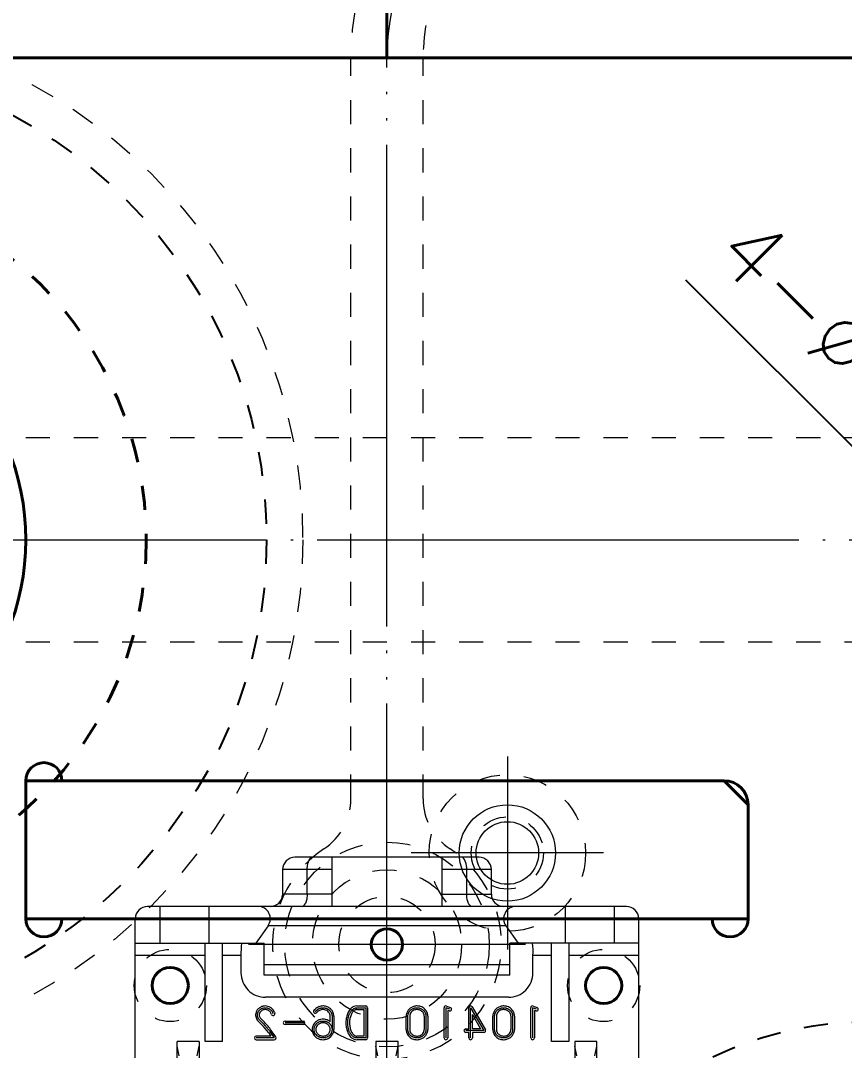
# Model space of a CAD drawing. Extents: x -178 to 604, y -587 to 345.
# Drawn here: x 364.78 to 399, y 68.81 to 111.55 of the extents above; entities that cross this region are included whole.
import ezdxf

# ---------------------------------------------------------------- set-up
doc = ezdxf.new("R2010")
doc.units = 0
doc.header["$MEASUREMENT"] = 0
for name, pattern in [('BORDER', [22, 20, -1, 0, -1]), ('DIVIDE', [23, 20, -1, 0, -1, 0, -1]), ('PHANTOM', [35, 30, -1, 1, -1, 1, -1]), ('STITCH', [2, 1, -1])]:
    doc.linetypes.add(name, pattern=pattern)
for name, color, linetype in [('1', 7, 'Continuous'), ('11', 7, 'Continuous'), ('12', 7, 'Continuous'), ('15', 7, 'Continuous'), ('20', 7, 'Continuous'), ('3', 7, 'Continuous'), ('4', 7, 'Continuous'), ('5', 7, 'Continuous'), ('寸法線', 7, 'Continuous')]:
    doc.layers.add(name, color=color, linetype=linetype)
doc.styles.get("Standard").update_dxf_attribs({"font": 'txt', "bigfont": 'extfont'})
doc.dimstyles.new('VELDIM4', dxfattribs={"dimtxt": 2.69875, "dimasz": 2.88827, "dimexe": 1.25, "dimexo": 0.0625, "dimgap": 0.09, "dimtad": 0, "dimdec": 3, "dimdsep": 46, "dimtxsty": 'Standard', "dimcen": 0.09, "dimdle": 5, "dimadec": 0, "dimazin": 0, "dimtfac": 1, "dimtdec": 4, "dimtofl": 0, "dimtmove": 0, "dimatfit": 3, "dimfxl": 1, "dimtolj": 1, "dimtzin": 0, "dimarcsym": 0})

# ---------------------------------------------------------------- blocks, each defined once
blk = doc.blocks.new('*D30')
at = {"color": 0}
for p, q in [((419.54, 73.66), (392.42, 100.78)), ((419.54, 73.66), (418.072, 76.275)), ((416.925, 75.128), (419.54, 73.66))]:
    blk.add_line(p, q, dxfattribs=at)
blk.add_text('4-%%c1.3 ﾘｰﾏｰ(SSD)', height=2.69875, rotation=315, dxfattribs=at).set_placement((393.438, 101.798))
blk = doc.blocks.new('CLUMP255')
at = {"layer": '3', "color": 5, "linetype": 'BORDER', "lineweight": 5}
for p, q in [((378.606, 70.531), (378.623, 70.542)), ((378.623, 70.542), (378.641, 70.551)), ((378.641, 70.551), (378.658, 70.558)), ((378.658, 70.558), (378.676, 70.565)), ((378.676, 70.565), (378.693, 70.569)), ((378.693, 70.569), (378.71, 70.572)), ((378.71, 70.572), (378.727, 70.574)), ((378.727, 70.574), (378.744, 70.575)), ((378.379, 70.093), (378.384, 70.122)), ((378.384, 70.122), (378.389, 70.151)), ((378.389, 70.151), (378.395, 70.18)), ((378.395, 70.18), (378.403, 70.209)), ((378.403, 70.209), (378.411, 70.237)), ((378.411, 70.237), (378.42, 70.265)), ((378.42, 70.265), (378.43, 70.292)), ((378.43, 70.292), (378.441, 70.318)), ((378.441, 70.318), (378.453, 70.344)), ((378.453, 70.344), (378.466, 70.368)), ((378.466, 70.368), (378.479, 70.392)), ((378.479, 70.392), (378.493, 70.414)), ((378.493, 70.414), (378.508, 70.435)), ((378.508, 70.435), (378.523, 70.455)), ((378.523, 70.455), (378.539, 70.473)), ((378.539, 70.473), (378.555, 70.49)), ((378.555, 70.49), (378.572, 70.505)), ((378.572, 70.505), (378.589, 70.519)), ((378.589, 70.519), (378.606, 70.531)), ((378.369, 69.95), (378.37, 69.978)), ((378.37, 69.922), (378.369, 69.95)), ((378.37, 69.978), (378.371, 70.006)), ((378.371, 69.894), (378.37, 69.922)), ((378.371, 70.006), (378.373, 70.035)), ((378.373, 69.865), (378.371, 69.894)), ((378.373, 70.035), (378.375, 70.064)), ((378.375, 69.836), (378.373, 69.865)), ((378.375, 70.064), (378.379, 70.093)), ((378.379, 69.807), (378.375, 69.836)), ((378.384, 69.778), (378.379, 69.807)), ((378.389, 69.749), (378.384, 69.778)), ((378.395, 69.72), (378.389, 69.749)), ((378.403, 69.691), (378.395, 69.72)), ((378.411, 69.663), (378.403, 69.691)), ((378.42, 69.635), (378.411, 69.663)), ((378.43, 69.608), (378.42, 69.635)), ((378.441, 69.582), (378.43, 69.608)), ((378.453, 69.556), (378.441, 69.582)), ((378.466, 69.532), (378.453, 69.556)), ((378.479, 69.508), (378.466, 69.532)), ((378.493, 69.486), (378.479, 69.508)), ((378.508, 69.465), (378.493, 69.486)), ((378.523, 69.445), (378.508, 69.465)), ((378.539, 69.427), (378.523, 69.445)), ((378.555, 69.41), (378.539, 69.427)), ((378.572, 69.395), (378.555, 69.41)), ((378.589, 69.381), (378.572, 69.395)), ((378.606, 69.369), (378.589, 69.381)), ((378.623, 69.358), (378.606, 69.369)), ((378.641, 69.349), (378.623, 69.358)), ((378.658, 69.342), (378.641, 69.349)), ((378.676, 69.335), (378.658, 69.342)), ((378.693, 69.331), (378.676, 69.335)), ((378.71, 69.328), (378.693, 69.331)), ((378.727, 69.326), (378.71, 69.328)), ((378.744, 69.325), (378.727, 69.326))]:
    blk.add_line(p, q, dxfattribs=at)
blk = doc.blocks.new('CLUMP256')
at = {"layer": '3', "color": 5, "linetype": 'BORDER', "lineweight": 5}
for p, q in [((377.162, 70.531), (377.174, 70.537)), ((377.174, 70.537), (377.186, 70.542)), ((377.186, 70.542), (377.198, 70.547)), ((377.198, 70.547), (377.211, 70.552)), ((377.211, 70.552), (377.223, 70.556)), ((377.223, 70.556), (377.237, 70.56)), ((377.237, 70.56), (377.25, 70.564)), ((377.25, 70.564), (377.263, 70.567)), ((377.263, 70.567), (377.277, 70.569)), ((377.277, 70.569), (377.29, 70.571)), ((377.29, 70.571), (377.304, 70.573)), ((377.304, 70.573), (377.318, 70.574)), ((377.318, 70.574), (377.331, 70.575)), ((377.331, 70.575), (377.345, 70.575)), ((377.345, 70.575), (377.359, 70.575)), ((377.359, 70.575), (377.372, 70.574)), ((377.372, 70.574), (377.386, 70.573)), ((377.386, 70.573), (377.399, 70.571)), ((377.399, 70.571), (377.412, 70.569)), ((377.412, 70.569), (377.426, 70.567)), ((377.426, 70.567), (377.439, 70.564)), ((377.439, 70.564), (377.451, 70.56)), ((377.451, 70.56), (377.464, 70.557)), ((377.464, 70.557), (377.476, 70.553)), ((377.476, 70.553), (377.488, 70.548)), ((377.488, 70.548), (377.5, 70.544)), ((377.5, 70.544), (377.511, 70.538)), ((377.511, 70.538), (377.522, 70.533)), ((377.522, 70.533), (377.534, 70.527)), ((377.098, 70.489), (377.108, 70.497)), ((377.108, 70.497), (377.118, 70.504)), ((377.118, 70.504), (377.128, 70.511)), ((377.128, 70.511), (377.139, 70.518)), ((377.139, 70.518), (377.15, 70.525)), ((377.15, 70.525), (377.162, 70.531)), ((377.534, 70.527), (377.545, 70.521)), ((377.545, 70.521), (377.556, 70.514)), ((377.556, 70.514), (377.567, 70.507)), ((377.567, 70.507), (377.577, 70.499)), ((377.577, 70.499), (377.588, 70.491)), ((377.588, 70.491), (377.598, 70.483)), ((377.598, 70.483), (377.608, 70.474)), ((377.608, 70.474), (377.617, 70.465)), ((377.617, 70.465), (377.626, 70.455)), ((377.626, 70.455), (377.635, 70.446)), ((377.635, 70.446), (377.644, 70.435)), ((377.644, 70.435), (377.652, 70.425)), ((377.652, 70.425), (377.66, 70.414)), ((377.66, 70.414), (377.667, 70.403)), ((377.667, 70.403), (377.674, 70.392)), ((377.674, 70.392), (377.68, 70.381)), ((377.68, 70.381), (377.686, 70.369)), ((377.686, 70.369), (377.691, 70.358)), ((377.691, 70.358), (377.696, 70.346)), ((377.696, 70.346), (377.701, 70.334)), ((377.701, 70.334), (377.705, 70.322)), ((377.705, 70.322), (377.708, 70.31)), ((377.708, 70.31), (377.711, 70.297)), ((377.711, 70.297), (377.714, 70.285)), ((377.714, 70.285), (377.716, 70.273)), ((377.716, 70.273), (377.717, 70.261)), ((377.717, 70.261), (377.718, 70.249)), ((377.718, 70.249), (377.719, 70.237)), ((377.719, 70.237), (377.719, 70.225))]:
    blk.add_line(p, q, dxfattribs=at)
blk = doc.blocks.new('CLUMP257')
at = {"layer": '3', "color": 5, "linetype": 'BORDER', "lineweight": 5}
for p, q in [((376.97, 69.659), (376.969, 69.675)), ((376.971, 69.644), (376.97, 69.659)), ((376.973, 69.628), (376.971, 69.644)), ((376.975, 69.611), (376.973, 69.628)), ((376.979, 69.595), (376.975, 69.611)), ((376.984, 69.579), (376.979, 69.595)), ((376.989, 69.562), (376.984, 69.579)), ((376.995, 69.546), (376.989, 69.562)), ((377.003, 69.53), (376.995, 69.546)), ((377.011, 69.514), (377.003, 69.53)), ((377.02, 69.499), (377.011, 69.514)), ((377.03, 69.483), (377.02, 69.499)), ((377.041, 69.469), (377.03, 69.483)), ((377.053, 69.454), (377.041, 69.469)), ((377.066, 69.441), (377.053, 69.454)), ((377.079, 69.428), (377.066, 69.441)), ((377.093, 69.415), (377.079, 69.428)), ((377.108, 69.403), (377.093, 69.415)), ((377.123, 69.392), (377.108, 69.403)), ((377.139, 69.382), (377.123, 69.392)), ((377.155, 69.373), (377.139, 69.382)), ((377.172, 69.364), (377.155, 69.373)), ((377.189, 69.356), (377.172, 69.364)), ((377.206, 69.35), (377.189, 69.356)), ((377.223, 69.344), (377.206, 69.35)), ((377.241, 69.339), (377.223, 69.344)), ((377.258, 69.334), (377.241, 69.339)), ((377.276, 69.331), (377.258, 69.334)), ((377.293, 69.328), (377.276, 69.331)), ((377.31, 69.326), (377.293, 69.328)), ((377.327, 69.325), (377.31, 69.326)), ((377.344, 69.325), (377.327, 69.325)), ((377.361, 69.325), (377.344, 69.325)), ((377.378, 69.326), (377.361, 69.325)), ((377.395, 69.328), (377.378, 69.326)), ((377.412, 69.331), (377.395, 69.328)), ((377.43, 69.334), (377.412, 69.331)), ((377.447, 69.339), (377.43, 69.334)), ((377.465, 69.344), (377.447, 69.339)), ((377.482, 69.35), (377.465, 69.344)), ((377.499, 69.356), (377.482, 69.35)), ((377.516, 69.364), (377.499, 69.356)), ((377.533, 69.373), (377.516, 69.364)), ((377.549, 69.382), (377.533, 69.373)), ((377.565, 69.392), (377.549, 69.382)), ((377.581, 69.403), (377.565, 69.392)), ((377.595, 69.415), (377.581, 69.403)), ((377.609, 69.428), (377.595, 69.415)), ((377.623, 69.441), (377.609, 69.428)), ((377.635, 69.454), (377.623, 69.441)), ((377.647, 69.469), (377.635, 69.454)), ((377.658, 69.483), (377.647, 69.469)), ((377.668, 69.499), (377.658, 69.483)), ((377.677, 69.514), (377.668, 69.499)), ((377.685, 69.53), (377.677, 69.514)), ((377.693, 69.546), (377.685, 69.53)), ((377.699, 69.562), (377.693, 69.546)), ((377.705, 69.579), (377.699, 69.562)), ((377.709, 69.595), (377.705, 69.579)), ((377.713, 69.611), (377.709, 69.595)), ((377.716, 69.628), (377.713, 69.611)), ((377.718, 69.644), (377.716, 69.628)), ((377.719, 69.659), (377.718, 69.644)), ((377.719, 69.675), (377.719, 69.659))]:
    blk.add_line(p, q, dxfattribs=at)
blk = doc.blocks.new('CLUMP258')
at = {"layer": '3', "color": 5, "linetype": 'BORDER', "lineweight": 5}
for p, q in [((376.969, 69.675), (376.97, 69.691)), ((376.97, 69.691), (376.971, 69.706)), ((376.971, 69.706), (376.973, 69.722)), ((376.973, 69.722), (376.975, 69.739)), ((376.975, 69.739), (376.979, 69.755)), ((376.979, 69.755), (376.984, 69.771)), ((376.984, 69.771), (376.989, 69.788)), ((376.989, 69.788), (376.995, 69.804)), ((376.995, 69.804), (377.003, 69.82)), ((377.003, 69.82), (377.011, 69.836)), ((377.011, 69.836), (377.02, 69.851)), ((377.02, 69.851), (377.03, 69.867)), ((377.03, 69.867), (377.041, 69.881)), ((377.041, 69.881), (377.053, 69.896)), ((377.053, 69.896), (377.066, 69.909)), ((377.066, 69.909), (377.079, 69.922)), ((377.079, 69.922), (377.093, 69.935)), ((377.093, 69.935), (377.108, 69.947)), ((377.108, 69.947), (377.123, 69.958)), ((377.123, 69.958), (377.139, 69.968)), ((377.139, 69.968), (377.155, 69.977)), ((377.155, 69.977), (377.172, 69.986)), ((377.172, 69.986), (377.189, 69.994)), ((377.189, 69.994), (377.206, 70)), ((377.206, 70), (377.223, 70.006)), ((377.223, 70.006), (377.241, 70.011)), ((377.241, 70.011), (377.258, 70.016)), ((377.258, 70.016), (377.276, 70.019)), ((377.276, 70.019), (377.293, 70.022)), ((377.293, 70.022), (377.31, 70.024)), ((377.31, 70.024), (377.327, 70.025)), ((377.327, 70.025), (377.344, 70.025)), ((377.344, 70.025), (377.361, 70.025)), ((377.361, 70.025), (377.378, 70.024)), ((377.378, 70.024), (377.395, 70.022)), ((377.395, 70.022), (377.412, 70.019)), ((377.412, 70.019), (377.43, 70.016)), ((377.43, 70.016), (377.447, 70.011)), ((377.447, 70.011), (377.465, 70.006)), ((377.465, 70.006), (377.482, 70)), ((377.482, 70), (377.499, 69.994)), ((377.499, 69.994), (377.516, 69.986)), ((377.516, 69.986), (377.533, 69.977)), ((377.533, 69.977), (377.549, 69.968)), ((377.549, 69.968), (377.565, 69.958)), ((377.565, 69.958), (377.581, 69.947)), ((377.581, 69.947), (377.595, 69.935)), ((377.595, 69.935), (377.609, 69.922)), ((377.609, 69.922), (377.623, 69.909)), ((377.623, 69.909), (377.635, 69.896)), ((377.635, 69.896), (377.647, 69.881)), ((377.647, 69.881), (377.658, 69.867)), ((377.658, 69.867), (377.668, 69.851)), ((377.668, 69.851), (377.677, 69.836)), ((377.677, 69.836), (377.685, 69.82)), ((377.685, 69.82), (377.693, 69.804)), ((377.693, 69.804), (377.699, 69.788)), ((377.699, 69.788), (377.705, 69.771)), ((377.705, 69.771), (377.709, 69.755)), ((377.709, 69.755), (377.713, 69.739)), ((377.713, 69.739), (377.716, 69.722)), ((377.716, 69.722), (377.718, 69.706)), ((377.718, 69.706), (377.719, 69.691)), ((377.719, 69.691), (377.719, 69.675))]:
    blk.add_line(p, q, dxfattribs=at)
blk = doc.blocks.new('CLUMP254')
at = {"layer": '3', "lineweight": 5}
for p, q in [((376.972, 70.483), (377.051, 70.547)), ((378.744, 70.65), (379.119, 70.65)), ((379.194, 70.575), (379.194, 69.325)), ((377.145, 70.431), (377.066, 70.367)), ((377.644, 69.992), (377.644, 70.225)), ((377.794, 70.225), (377.794, 69.675)), ((378.744, 70.5), (379.044, 70.5)), ((379.044, 70.5), (379.044, 69.4)), ((375.769, 70.025), (376.519, 70.025)), ((376.519, 69.875), (375.769, 69.875)), ((379.044, 69.4), (378.744, 69.4)), ((379.119, 69.25), (378.744, 69.25))]:
    blk.add_line(p, q, dxfattribs=at)
at = {"layer": '3', "color": 5, "linetype": 'BORDER', "lineweight": 5}
for p, q in [((378.744, 70.575), (379.119, 70.575)), ((379.119, 70.575), (379.119, 69.325)), ((377.019, 70.425), (377.098, 70.489)), ((377.719, 70.225), (377.719, 69.675)), ((376.519, 69.95), (375.769, 69.95)), ((379.119, 69.325), (378.744, 69.325))]:
    blk.add_line(p, q, dxfattribs=at)
at = {"layer": '3', "lineweight": 5}
for centre, radius, start, end in [((377.336, 70.196), 0.453, 110.1089, 129.0837), ((377.344, 70.174), 0.476, 91.5951, 110.1089), ((377.344, 70.173), 0.477, 73.1126, 91.5952), ((377.35, 70.192), 0.457, 54.2328, 73.1126), ((377.363, 70.21), 0.435, 27.6497, 54.2329), ((378.855, 70.182), 0.505, 134.4351, 144.1044), ((378.788, 70.25), 0.409, 113.9433, 134.4351), ((378.744, 70.349), 0.301, 90.0005, 113.9433), ((379.119, 70.575), 0.075, 0, 90), ((377.019, 70.425), 0.075, 129.0846, 309.0846), ((377.328, 70.206), 0.289, 116.0792, 129.0836), ((377.345, 70.17), 0.33, 103.8945, 116.0792), ((377.347, 70.164), 0.336, 91.9612, 103.8935), ((377.346, 70.185), 0.315, 79.6277, 91.9612), ((377.345, 70.18), 0.32, 61.0107, 79.6289), ((377.359, 70.206), 0.291, 41.469, 61.0107), ((377.373, 70.218), 0.272, 21.1371, 41.4683), ((377.392, 70.225), 0.252, 359.9994, 21.1371), ((377.392, 70.225), 0.403, 359.9998, 27.6497), ((379.376, 69.952), 1.081, 165.3223, 176.401), ((379.11, 70.021), 0.807, 152.4922, 165.3223), ((378.989, 70.085), 0.671, 144.1044, 152.4926), ((379.342, 69.955), 0.898, 166.5046, 176.9114), ((379.245, 69.978), 0.798, 160.5041, 166.5046), ((379.092, 70.033), 0.635, 153.7781, 160.5041), ((379.011, 70.072), 0.546, 145.8366, 153.7784), ((378.871, 70.167), 0.377, 136.2694, 145.8366), ((378.826, 70.21), 0.314, 128.6943, 136.2687), ((378.775, 70.274), 0.233, 119.8904, 128.6943), ((378.756, 70.307), 0.194, 105.8955, 119.8905), ((378.744, 70.349), 0.151, 90.0008, 105.8955), ((375.769, 69.95), 0.075, 90, 270), ((376.519, 69.95), 0.075, 270, 90), ((377.297, 69.675), 0.403, 148.6731, 179.9999), ((377.331, 69.655), 0.442, 118.9151, 148.6731), ((377.296, 69.675), 0.252, 160.9789, 179.9997), ((377.312, 69.67), 0.269, 142.6736, 160.9789), ((377.315, 69.667), 0.273, 130.2124, 142.6737), ((377.341, 69.636), 0.464, 102.9318, 118.9151), ((377.34, 69.638), 0.312, 118.5851, 130.2124), ((377.345, 69.629), 0.321, 107.1442, 118.5847), ((377.344, 69.623), 0.477, 87.3891, 102.9318), ((377.343, 69.635), 0.315, 95.8201, 107.1442), ((377.343, 69.633), 0.317, 84.414, 95.8203), ((377.344, 69.625), 0.475, 68.7715, 87.3887), ((377.342, 69.618), 0.332, 73.3616, 84.414), ((377.344, 69.624), 0.326, 62.038, 73.3615), ((377.361, 69.656), 0.289, 50.0583, 62.038), ((377.353, 69.647), 0.452, 49.8176, 68.7715), ((377.366, 69.663), 0.281, 25.6578, 50.0584), ((377.392, 69.675), 0.252, 0, 25.6578), ((379.42, 69.949), 1.126, 176.4009, 186.785), ((379.275, 69.932), 0.98, 186.785, 197.9192), ((379.409, 69.951), 0.965, 176.9114, 186.9457), ((379.332, 69.942), 0.888, 186.9458, 197.9652), ((377.296, 69.675), 0.402, 180, 201.0601), ((377.315, 69.682), 0.423, 201.0601, 221.7646), ((377.328, 69.694), 0.44, 221.7648, 239.5001), ((377.297, 69.675), 0.253, 180, 207.5046), ((377.325, 69.69), 0.284, 207.5046, 233.4965), ((377.342, 69.718), 0.468, 239.5001, 256.8149), ((377.33, 69.697), 0.293, 233.497, 245.4057), ((377.345, 69.729), 0.329, 245.4057, 256.6919), ((377.344, 69.726), 0.476, 256.8147, 272.2367), ((377.346, 69.735), 0.334, 256.6905, 267.7473), ((377.346, 69.717), 0.317, 267.7473, 279.1915), ((377.344, 69.723), 0.473, 272.2367, 288.6567), ((377.346, 69.713), 0.313, 279.193, 290.4283), ((377.345, 69.717), 0.317, 290.4283, 301.9511), ((377.351, 69.704), 0.453, 288.6568, 323.2278), ((377.35, 69.708), 0.307, 301.9499, 313.616), ((377.376, 69.681), 0.269, 313.616, 326.1135), ((377.379, 69.679), 0.266, 326.1147, 342.7676), ((377.392, 69.675), 0.252, 342.7676, 0.0005), ((377.39, 69.675), 0.405, 323.2278, 0.0005), ((379.16, 69.895), 0.859, 197.9193, 204.5374), ((379.002, 69.823), 0.686, 204.5374, 211.9441), ((378.927, 69.776), 0.597, 211.9451, 221.0999), ((378.814, 69.678), 0.448, 221.0999, 231.6806), ((379.046, 69.849), 0.587, 197.9652, 211.5299), ((378.77, 69.622), 0.377, 231.6805, 249.75), ((378.935, 69.781), 0.457, 211.5297, 220.2444), ((378.82, 69.684), 0.306, 220.2444, 230.9017), ((378.774, 69.627), 0.233, 230.9021, 248.3661), ((378.744, 69.551), 0.301, 249.75, 270), ((378.744, 69.552), 0.152, 248.3661, 270), ((379.119, 69.325), 0.075, 270, 0)]:
    blk.add_arc(centre, radius, start, end, dxfattribs=at)
at = {"layer": '3', "color": 5, "linetype": 'BORDER', "lineweight": 5}
for name in ['CLUMP256', 'CLUMP255', 'CLUMP258', 'CLUMP257']:
    blk.add_blockref(name, (0, 0), dxfattribs=at)
blk = doc.blocks.new('CLUMP268')
at = {"layer": '3', "color": 5, "linetype": 'BORDER', "lineweight": 5}
for p, q in [((374.762, 70.523), (374.778, 70.533)), ((374.778, 70.533), (374.794, 70.541)), ((374.794, 70.541), (374.811, 70.549)), ((374.811, 70.549), (374.828, 70.555)), ((374.828, 70.555), (374.845, 70.561)), ((374.845, 70.561), (374.863, 70.565)), ((374.863, 70.565), (374.88, 70.569)), ((374.88, 70.569), (374.898, 70.572)), ((374.898, 70.572), (374.916, 70.574)), ((374.916, 70.574), (374.933, 70.575)), ((374.933, 70.575), (374.951, 70.575)), ((374.951, 70.575), (374.968, 70.574)), ((374.968, 70.574), (374.985, 70.573)), ((374.985, 70.573), (375.002, 70.57)), ((375.002, 70.57), (375.019, 70.567)), ((375.019, 70.567), (375.037, 70.563)), ((375.037, 70.563), (375.054, 70.557)), ((375.054, 70.557), (375.071, 70.551)), ((375.071, 70.551), (375.088, 70.544)), ((375.088, 70.544), (375.104, 70.536)), ((375.104, 70.536), (375.12, 70.527)), ((374.619, 70.286), (374.621, 70.303)), ((374.619, 70.269), (374.619, 70.286)), ((374.62, 70.252), (374.619, 70.269)), ((374.622, 70.235), (374.62, 70.252)), ((374.621, 70.303), (374.623, 70.32)), ((374.625, 70.218), (374.622, 70.235)), ((374.623, 70.32), (374.626, 70.336)), ((374.629, 70.201), (374.625, 70.218)), ((374.626, 70.336), (374.63, 70.352)), ((374.634, 70.185), (374.629, 70.201)), ((374.63, 70.352), (374.635, 70.368)), ((374.64, 70.169), (374.634, 70.185)), ((374.635, 70.368), (374.641, 70.383)), ((374.647, 70.153), (374.64, 70.169)), ((374.641, 70.383), (374.648, 70.398)), ((374.655, 70.138), (374.647, 70.153)), ((374.648, 70.398), (374.655, 70.412)), ((374.655, 70.412), (374.663, 70.426)), ((374.664, 70.123), (374.655, 70.138)), ((374.663, 70.426), (374.673, 70.44)), ((374.673, 70.109), (374.664, 70.123)), ((374.673, 70.44), (374.683, 70.454)), ((374.683, 70.096), (374.673, 70.109)), ((374.683, 70.454), (374.694, 70.467)), ((374.694, 70.467), (374.706, 70.479)), ((374.706, 70.479), (374.719, 70.491)), ((374.719, 70.491), (374.732, 70.503)), ((374.732, 70.503), (374.747, 70.513)), ((374.747, 70.513), (374.762, 70.523)), ((375.12, 70.527), (375.135, 70.518)), ((375.135, 70.518), (375.15, 70.507)), ((375.15, 70.507), (375.164, 70.496)), ((375.164, 70.496), (375.177, 70.484)), ((375.177, 70.484), (375.19, 70.471)), ((375.19, 70.471), (375.201, 70.458)), ((375.201, 70.458), (375.212, 70.445)), ((375.212, 70.445), (375.222, 70.431)), ((375.222, 70.431), (375.231, 70.416)), ((375.231, 70.416), (375.239, 70.402)), ((375.239, 70.402), (375.246, 70.387)), ((375.246, 70.387), (375.252, 70.372)), ((374.694, 70.083), (374.683, 70.096)), ((374.705, 70.072), (374.694, 70.083))]:
    blk.add_line(p, q, dxfattribs=at)
blk = doc.blocks.new('CLUMP267')
at = {"layer": '3', "lineweight": 5}
for p, q in [((374.908, 69.975), (374.758, 70.125)), ((375.199, 70.299), (375.181, 70.346)), ((375.322, 70.398), (375.339, 70.351)), ((374.652, 70.018), (374.801, 69.869)), ((375.175, 69.4), (374.569, 69.4)), ((374.569, 69.25), (375.319, 69.25)), ((375.073, 69.545), (375.175, 69.4)), ((375.381, 69.368), (375.196, 69.632))]:
    blk.add_line(p, q, dxfattribs=at)
at = {"layer": '3', "color": 5, "linetype": 'BORDER', "lineweight": 5}
for p, q in [((375.269, 70.325), (375.252, 70.372)), ((374.705, 70.072), (374.855, 69.922)), ((375.319, 69.325), (374.569, 69.325)), ((375.135, 69.588), (375.319, 69.325))]:
    blk.add_line(p, q, dxfattribs=at)
at = {"layer": '3', "lineweight": 5}
for centre, radius, start, end in [((374.931, 70.253), 0.394, 116.0824, 136.2875), ((374.944, 70.227), 0.423, 96.6965, 116.0824), ((374.944, 70.223), 0.427, 83.3069, 96.693), ((374.955, 70.253), 0.395, 21.6134, 84.3554), ((374.895, 70.275), 0.351, 170.2584, 197.9664), ((374.9, 70.274), 0.356, 152.976, 170.2588), ((374.916, 70.282), 0.373, 197.9664, 224.9987), ((374.918, 70.265), 0.377, 136.2878, 152.976), ((374.895, 70.275), 0.201, 173.8073, 200.0999), ((374.899, 70.275), 0.205, 151.5556, 173.8074), ((374.917, 70.283), 0.224, 200.0999, 224.9988), ((374.923, 70.262), 0.232, 130.6346, 151.5556), ((374.927, 70.257), 0.238, 115.4343, 130.6349), ((374.945, 70.218), 0.281, 101.4507, 115.4343), ((374.947, 70.212), 0.288, 87.7849, 101.4501), ((374.948, 70.237), 0.262, 73.4688, 87.7849), ((374.95, 70.244), 0.255, 60.821, 73.4686), ((374.95, 70.244), 0.256, 48.1572, 60.821), ((374.958, 70.253), 0.243, 34.8614, 48.1572), ((374.989, 70.275), 0.205, 20.3785, 34.8614), ((375.269, 70.325), 0.075, 200.3764, 20.3764), ((373.087, 68.155), 2.425, 35, 45), ((373.087, 68.155), 2.575, 35, 45), ((374.569, 69.325), 0.075, 90, 270), ((375.319, 69.325), 0.075, 270, 35)]:
    blk.add_arc(centre, radius, start, end, dxfattribs=at)
at = {"layer": '3', "color": 5, "linetype": 'BORDER', "lineweight": 5}
blk.add_arc((373.087, 68.155), 2.5, 35, 45, dxfattribs=at)
blk.add_blockref('CLUMP268', (0, 0), dxfattribs=at)
blk = doc.blocks.new('CLUMP475')
at = {"layer": '3', "color": 5, "linetype": 'BORDER', "lineweight": 5}
for p, q in [((384.655, 70.527), (384.672, 70.536)), ((384.672, 70.536), (384.689, 70.544)), ((384.689, 70.544), (384.706, 70.55)), ((384.706, 70.55), (384.723, 70.556)), ((384.723, 70.556), (384.741, 70.561)), ((384.741, 70.561), (384.758, 70.566)), ((384.758, 70.566), (384.776, 70.569)), ((384.776, 70.569), (384.793, 70.572)), ((384.793, 70.572), (384.81, 70.574)), ((384.81, 70.574), (384.827, 70.575)), ((384.827, 70.575), (384.844, 70.575)), ((384.844, 70.575), (384.861, 70.575)), ((384.861, 70.575), (384.878, 70.574)), ((384.878, 70.574), (384.895, 70.572)), ((384.895, 70.572), (384.912, 70.569)), ((384.912, 70.569), (384.93, 70.566)), ((384.93, 70.566), (384.947, 70.561)), ((384.947, 70.561), (384.965, 70.556)), ((384.965, 70.556), (384.982, 70.55)), ((384.982, 70.55), (384.999, 70.544)), ((384.999, 70.544), (385.016, 70.536)), ((385.016, 70.536), (385.033, 70.527)), ((384.469, 70.241), (384.471, 70.256)), ((384.469, 70.225), (384.469, 70.241)), ((384.471, 70.256), (384.473, 70.272)), ((384.473, 70.272), (384.475, 70.289)), ((384.475, 70.289), (384.479, 70.305)), ((384.479, 70.305), (384.484, 70.321)), ((384.484, 70.321), (384.489, 70.338)), ((384.489, 70.338), (384.495, 70.354)), ((384.495, 70.354), (384.503, 70.37)), ((384.503, 70.37), (384.511, 70.386)), ((384.511, 70.386), (384.52, 70.401)), ((384.52, 70.401), (384.53, 70.417)), ((384.53, 70.417), (384.541, 70.431)), ((384.541, 70.431), (384.553, 70.446)), ((384.553, 70.446), (384.566, 70.459)), ((384.566, 70.459), (384.579, 70.472)), ((384.579, 70.472), (384.593, 70.485)), ((384.593, 70.485), (384.608, 70.497)), ((384.608, 70.497), (384.623, 70.508)), ((384.623, 70.508), (384.639, 70.518)), ((384.639, 70.518), (384.655, 70.527)), ((385.033, 70.527), (385.049, 70.518)), ((385.049, 70.518), (385.065, 70.508)), ((385.065, 70.508), (385.08, 70.497)), ((385.08, 70.497), (385.095, 70.485)), ((385.095, 70.485), (385.109, 70.472)), ((385.109, 70.472), (385.123, 70.459)), ((385.123, 70.459), (385.135, 70.446)), ((385.135, 70.446), (385.147, 70.431)), ((385.147, 70.431), (385.158, 70.417)), ((385.158, 70.417), (385.168, 70.401)), ((385.168, 70.401), (385.177, 70.386)), ((385.177, 70.386), (385.185, 70.37)), ((385.185, 70.37), (385.193, 70.354)), ((385.193, 70.354), (385.199, 70.338)), ((385.199, 70.338), (385.205, 70.321)), ((385.205, 70.321), (385.209, 70.305)), ((385.209, 70.305), (385.213, 70.289)), ((385.213, 70.289), (385.216, 70.272)), ((385.216, 70.272), (385.218, 70.256)), ((385.218, 70.256), (385.219, 70.241)), ((385.219, 70.241), (385.219, 70.225))]:
    blk.add_line(p, q, dxfattribs=at)
blk = doc.blocks.new('CLUMP476')
at = {"layer": '3', "color": 5, "linetype": 'BORDER', "lineweight": 5}
for p, q in [((384.469, 69.659), (384.469, 69.675)), ((384.471, 69.644), (384.469, 69.659)), ((384.473, 69.628), (384.471, 69.644)), ((384.475, 69.611), (384.473, 69.628)), ((384.479, 69.595), (384.475, 69.611)), ((384.484, 69.579), (384.479, 69.595)), ((384.489, 69.562), (384.484, 69.579)), ((384.495, 69.546), (384.489, 69.562)), ((384.503, 69.53), (384.495, 69.546)), ((384.511, 69.514), (384.503, 69.53)), ((384.52, 69.499), (384.511, 69.514)), ((384.53, 69.483), (384.52, 69.499)), ((384.541, 69.469), (384.53, 69.483)), ((384.553, 69.454), (384.541, 69.469)), ((384.566, 69.441), (384.553, 69.454)), ((384.579, 69.428), (384.566, 69.441)), ((384.593, 69.415), (384.579, 69.428)), ((384.608, 69.403), (384.593, 69.415)), ((384.623, 69.392), (384.608, 69.403)), ((384.639, 69.382), (384.623, 69.392)), ((384.655, 69.373), (384.639, 69.382)), ((384.672, 69.364), (384.655, 69.373)), ((384.689, 69.356), (384.672, 69.364)), ((384.706, 69.35), (384.689, 69.356)), ((384.723, 69.344), (384.706, 69.35)), ((384.741, 69.339), (384.723, 69.344)), ((384.758, 69.334), (384.741, 69.339)), ((384.776, 69.331), (384.758, 69.334)), ((384.793, 69.328), (384.776, 69.331)), ((384.81, 69.326), (384.793, 69.328)), ((384.827, 69.325), (384.81, 69.326)), ((384.844, 69.325), (384.827, 69.325)), ((384.861, 69.325), (384.844, 69.325)), ((384.878, 69.326), (384.861, 69.325)), ((384.895, 69.328), (384.878, 69.326)), ((384.912, 69.331), (384.895, 69.328)), ((384.93, 69.334), (384.912, 69.331)), ((384.947, 69.339), (384.93, 69.334)), ((384.965, 69.344), (384.947, 69.339)), ((384.982, 69.35), (384.965, 69.344)), ((384.999, 69.356), (384.982, 69.35)), ((385.016, 69.364), (384.999, 69.356)), ((385.033, 69.373), (385.016, 69.364)), ((385.049, 69.382), (385.033, 69.373)), ((385.065, 69.392), (385.049, 69.382)), ((385.08, 69.403), (385.065, 69.392)), ((385.095, 69.415), (385.08, 69.403)), ((385.109, 69.428), (385.095, 69.415)), ((385.123, 69.441), (385.109, 69.428)), ((385.135, 69.454), (385.123, 69.441)), ((385.147, 69.469), (385.135, 69.454)), ((385.158, 69.483), (385.147, 69.469)), ((385.168, 69.499), (385.158, 69.483)), ((385.177, 69.514), (385.168, 69.499)), ((385.185, 69.53), (385.177, 69.514)), ((385.193, 69.546), (385.185, 69.53)), ((385.199, 69.562), (385.193, 69.546)), ((385.205, 69.579), (385.199, 69.562)), ((385.209, 69.595), (385.205, 69.579)), ((385.213, 69.611), (385.209, 69.595)), ((385.216, 69.628), (385.213, 69.611)), ((385.218, 69.644), (385.216, 69.628)), ((385.219, 69.659), (385.218, 69.644)), ((385.219, 69.675), (385.219, 69.659))]:
    blk.add_line(p, q, dxfattribs=at)
blk = doc.blocks.new('CLUMP477')
at = {"layer": '3', "color": 5, "linetype": 'BORDER', "lineweight": 5}
for p, q in [((380.869, 69.659), (380.869, 69.675)), ((380.871, 69.644), (380.869, 69.659)), ((380.873, 69.628), (380.871, 69.644)), ((380.875, 69.611), (380.873, 69.628)), ((380.879, 69.595), (380.875, 69.611)), ((380.884, 69.579), (380.879, 69.595)), ((380.889, 69.562), (380.884, 69.579)), ((380.895, 69.546), (380.889, 69.562)), ((380.903, 69.53), (380.895, 69.546)), ((380.911, 69.514), (380.903, 69.53)), ((380.92, 69.499), (380.911, 69.514)), ((380.93, 69.483), (380.92, 69.499)), ((380.941, 69.469), (380.93, 69.483)), ((380.953, 69.454), (380.941, 69.469)), ((380.966, 69.441), (380.953, 69.454)), ((380.979, 69.428), (380.966, 69.441)), ((380.993, 69.415), (380.979, 69.428)), ((381.008, 69.403), (380.993, 69.415)), ((381.023, 69.392), (381.008, 69.403)), ((381.039, 69.382), (381.023, 69.392)), ((381.055, 69.373), (381.039, 69.382)), ((381.072, 69.364), (381.055, 69.373)), ((381.089, 69.356), (381.072, 69.364)), ((381.106, 69.35), (381.089, 69.356)), ((381.123, 69.344), (381.106, 69.35)), ((381.141, 69.339), (381.123, 69.344)), ((381.158, 69.334), (381.141, 69.339)), ((381.176, 69.331), (381.158, 69.334)), ((381.193, 69.328), (381.176, 69.331)), ((381.21, 69.326), (381.193, 69.328)), ((381.227, 69.325), (381.21, 69.326)), ((381.244, 69.325), (381.227, 69.325)), ((381.261, 69.325), (381.244, 69.325)), ((381.278, 69.326), (381.261, 69.325)), ((381.295, 69.328), (381.278, 69.326)), ((381.312, 69.331), (381.295, 69.328)), ((381.33, 69.334), (381.312, 69.331)), ((381.347, 69.339), (381.33, 69.334)), ((381.365, 69.344), (381.347, 69.339)), ((381.382, 69.35), (381.365, 69.344)), ((381.399, 69.356), (381.382, 69.35)), ((381.416, 69.364), (381.399, 69.356)), ((381.433, 69.373), (381.416, 69.364)), ((381.449, 69.382), (381.433, 69.373)), ((381.465, 69.392), (381.449, 69.382)), ((381.48, 69.403), (381.465, 69.392)), ((381.495, 69.415), (381.48, 69.403)), ((381.509, 69.428), (381.495, 69.415)), ((381.523, 69.441), (381.509, 69.428)), ((381.535, 69.454), (381.523, 69.441)), ((381.547, 69.469), (381.535, 69.454)), ((381.558, 69.483), (381.547, 69.469)), ((381.568, 69.499), (381.558, 69.483)), ((381.577, 69.514), (381.568, 69.499)), ((381.585, 69.53), (381.577, 69.514)), ((381.593, 69.546), (381.585, 69.53)), ((381.599, 69.562), (381.593, 69.546)), ((381.605, 69.579), (381.599, 69.562)), ((381.609, 69.595), (381.605, 69.579)), ((381.613, 69.611), (381.609, 69.595)), ((381.616, 69.628), (381.613, 69.611)), ((381.618, 69.644), (381.616, 69.628)), ((381.619, 69.659), (381.618, 69.644)), ((381.619, 69.675), (381.619, 69.659))]:
    blk.add_line(p, q, dxfattribs=at)
blk = doc.blocks.new('CLUMP478')
at = {"layer": '3', "color": 5, "linetype": 'BORDER', "lineweight": 5}
for p, q in [((381.055, 70.527), (381.072, 70.536)), ((381.072, 70.536), (381.089, 70.544)), ((381.089, 70.544), (381.106, 70.55)), ((381.106, 70.55), (381.123, 70.556)), ((381.123, 70.556), (381.141, 70.561)), ((381.141, 70.561), (381.158, 70.566)), ((381.158, 70.566), (381.176, 70.569)), ((381.176, 70.569), (381.193, 70.572)), ((381.193, 70.572), (381.21, 70.574)), ((381.21, 70.574), (381.227, 70.575)), ((381.227, 70.575), (381.244, 70.575)), ((381.244, 70.575), (381.261, 70.575)), ((381.261, 70.575), (381.278, 70.574)), ((381.278, 70.574), (381.295, 70.572)), ((381.295, 70.572), (381.312, 70.569)), ((381.312, 70.569), (381.33, 70.566)), ((381.33, 70.566), (381.347, 70.561)), ((381.347, 70.561), (381.365, 70.556)), ((381.365, 70.556), (381.382, 70.55)), ((381.382, 70.55), (381.399, 70.544)), ((381.399, 70.544), (381.416, 70.536)), ((381.416, 70.536), (381.433, 70.527)), ((380.869, 70.241), (380.871, 70.256)), ((380.869, 70.225), (380.869, 70.241)), ((380.871, 70.256), (380.873, 70.272)), ((380.873, 70.272), (380.875, 70.289)), ((380.875, 70.289), (380.879, 70.305)), ((380.879, 70.305), (380.884, 70.321)), ((380.884, 70.321), (380.889, 70.338)), ((380.889, 70.338), (380.895, 70.354)), ((380.895, 70.354), (380.903, 70.37)), ((380.903, 70.37), (380.911, 70.386)), ((380.911, 70.386), (380.92, 70.401)), ((380.92, 70.401), (380.93, 70.417)), ((380.93, 70.417), (380.941, 70.431)), ((380.941, 70.431), (380.953, 70.446)), ((380.953, 70.446), (380.966, 70.459)), ((380.966, 70.459), (380.979, 70.472)), ((380.979, 70.472), (380.993, 70.485)), ((380.993, 70.485), (381.008, 70.497)), ((381.008, 70.497), (381.023, 70.508)), ((381.023, 70.508), (381.039, 70.518)), ((381.039, 70.518), (381.055, 70.527)), ((381.433, 70.527), (381.449, 70.518)), ((381.449, 70.518), (381.465, 70.508)), ((381.465, 70.508), (381.48, 70.497)), ((381.48, 70.497), (381.495, 70.485)), ((381.495, 70.485), (381.509, 70.472)), ((381.509, 70.472), (381.523, 70.459)), ((381.523, 70.459), (381.535, 70.446)), ((381.535, 70.446), (381.547, 70.431)), ((381.547, 70.431), (381.558, 70.417)), ((381.558, 70.417), (381.568, 70.401)), ((381.568, 70.401), (381.577, 70.386)), ((381.577, 70.386), (381.585, 70.37)), ((381.585, 70.37), (381.593, 70.354)), ((381.593, 70.354), (381.599, 70.338)), ((381.599, 70.338), (381.605, 70.321)), ((381.605, 70.321), (381.609, 70.305)), ((381.609, 70.305), (381.613, 70.289)), ((381.613, 70.289), (381.616, 70.272)), ((381.616, 70.272), (381.618, 70.256)), ((381.618, 70.256), (381.619, 70.241)), ((381.619, 70.241), (381.619, 70.225))]:
    blk.add_line(p, q, dxfattribs=at)
blk = doc.blocks.new('CLUMP474')
at = {"layer": '3', "lineweight": 5}
for p, q in [((382.371, 69.325), (382.371, 70.575)), ((382.472, 70.645), (382.632, 70.587)), ((383.396, 69.7), (383.396, 70.575)), ((383.536, 70.613), (384.086, 69.663)), ((385.971, 69.325), (385.971, 70.575)), ((386.072, 70.645), (386.232, 70.587)), ((380.796, 69.675), (380.796, 70.225)), ((380.946, 70.225), (380.946, 69.675)), ((381.546, 70.225), (381.546, 69.675)), ((381.696, 70.225), (381.696, 69.675)), ((382.581, 70.446), (382.521, 70.468)), ((382.521, 70.468), (382.521, 69.325)), ((383.546, 69.7), (383.546, 70.296)), ((383.546, 70.296), (383.891, 69.7)), ((384.396, 69.675), (384.396, 70.225)), ((384.546, 70.225), (384.546, 69.675)), ((385.146, 70.225), (385.146, 69.675)), ((385.296, 70.225), (385.296, 69.675)), ((386.121, 70.468), (386.121, 69.325)), ((386.181, 70.446), (386.121, 70.468)), ((383.271, 69.7), (383.396, 69.7)), ((383.891, 69.7), (383.546, 69.7)), ((383.396, 69.55), (383.271, 69.55)), ((383.396, 69.325), (383.396, 69.55)), ((384.021, 69.55), (383.546, 69.55)), ((383.546, 69.55), (383.546, 69.325))]:
    blk.add_line(p, q, dxfattribs=at)
at = {"layer": '3', "color": 5, "linetype": 'BORDER', "lineweight": 5}
for p, q in [((382.446, 70.575), (382.446, 69.325)), ((382.606, 70.517), (382.446, 70.575)), ((383.471, 69.325), (383.471, 70.575)), ((383.471, 70.575), (384.021, 69.625)), ((386.206, 70.517), (386.046, 70.575)), ((386.046, 70.575), (386.046, 69.325)), ((380.869, 69.675), (380.869, 70.225)), ((381.619, 70.225), (381.619, 69.675)), ((384.469, 69.675), (384.469, 70.225)), ((385.219, 70.225), (385.219, 69.675)), ((384.021, 69.625), (383.271, 69.625))]:
    blk.add_line(p, q, dxfattribs=at)
at = {"layer": '3', "lineweight": 5}
for centre, radius, start, end in [((381.228, 70.209), 0.436, 123.5313, 141.5743), ((381.244, 70.185), 0.465, 106.0634, 123.5313), ((381.247, 70.175), 0.475, 89.1241, 106.0639), ((381.247, 70.176), 0.474, 72.1858, 89.1241), ((381.251, 70.191), 0.459, 45.4852, 72.1859), ((382.446, 70.575), 0.075, 70, 180), ((382.606, 70.517), 0.075, 250, 70), ((383.471, 70.575), 0.075, 30.0686, 180), ((384.828, 70.209), 0.436, 123.5313, 141.5743), ((384.844, 70.185), 0.465, 106.0634, 123.5313), ((384.847, 70.175), 0.475, 89.1241, 106.0639), ((384.847, 70.176), 0.474, 72.1858, 89.1241), ((384.851, 70.191), 0.459, 45.4852, 72.1859), ((386.046, 70.575), 0.075, 70, 180), ((386.206, 70.517), 0.075, 250, 70), ((381.198, 70.225), 0.402, 160.5799, 180), ((381.215, 70.219), 0.42, 141.5747, 160.5799), ((381.198, 70.225), 0.252, 160.4366, 180), ((381.215, 70.219), 0.27, 141.5365, 160.4366), ((381.228, 70.209), 0.286, 123.5118, 141.5362), ((381.244, 70.185), 0.315, 106.339, 123.5118), ((381.243, 70.186), 0.313, 93.5846, 106.3381), ((381.245, 70.163), 0.337, 81.2844, 93.5846), ((381.245, 70.167), 0.332, 68.8105, 81.2844), ((381.258, 70.201), 0.296, 55.5966, 68.8105), ((381.264, 70.209), 0.287, 28.6834, 55.5965), ((381.294, 70.225), 0.253, 359.9999, 28.6834), ((381.281, 70.221), 0.415, 17.401, 45.4852), ((381.291, 70.224), 0.406, 8.7313, 17.4012), ((381.295, 70.225), 0.402, 359.9999, 8.7313), ((384.798, 70.225), 0.402, 160.5799, 180), ((384.815, 70.219), 0.42, 141.5747, 160.5799), ((384.798, 70.225), 0.252, 160.4366, 180), ((384.815, 70.219), 0.27, 141.5365, 160.4366), ((384.828, 70.209), 0.286, 123.5118, 141.5362), ((384.844, 70.185), 0.315, 106.339, 123.5118), ((384.843, 70.186), 0.313, 93.5846, 106.3381), ((384.845, 70.163), 0.337, 81.2844, 93.5846), ((384.845, 70.167), 0.332, 68.8105, 81.2844), ((384.858, 70.201), 0.296, 55.5966, 68.8105), ((384.864, 70.209), 0.287, 28.6834, 55.5965), ((384.894, 70.225), 0.253, 359.9999, 28.6834), ((384.881, 70.221), 0.415, 17.401, 45.4852), ((384.891, 70.224), 0.406, 8.7313, 17.4012), ((384.895, 70.225), 0.402, 359.9999, 8.7313), ((383.271, 69.625), 0.075, 90, 270), ((381.198, 69.675), 0.402, 179.9996, 188.7159), ((381.202, 69.676), 0.406, 188.7159, 197.4012), ((381.211, 69.679), 0.415, 197.401, 225.4853), ((381.242, 69.709), 0.459, 225.4853, 252.1859), ((381.199, 69.675), 0.253, 179.9999, 208.6834), ((381.229, 69.691), 0.287, 208.6834, 235.5965), ((381.234, 69.699), 0.296, 235.5965, 248.8105), ((381.246, 69.724), 0.474, 252.1857, 269.1232), ((381.247, 69.733), 0.332, 248.8105, 261.2844), ((381.248, 69.737), 0.337, 261.2845, 273.5822), ((381.246, 69.725), 0.475, 269.1232, 286.0639), ((381.25, 69.714), 0.313, 273.5822, 286.3381), ((381.249, 69.715), 0.315, 286.338, 303.5108), ((381.249, 69.715), 0.465, 286.0644, 303.5308), ((381.265, 69.691), 0.286, 303.5108, 321.5362), ((381.278, 69.681), 0.27, 321.5357, 340.4411), ((381.265, 69.691), 0.436, 303.5308, 321.5743), ((381.294, 69.675), 0.252, 340.4411, 0), ((381.278, 69.681), 0.42, 321.5739, 340.5815), ((381.295, 69.675), 0.402, 340.5815, 0), ((382.446, 69.325), 0.075, 180, 0), ((383.471, 69.325), 0.075, 180, 0), ((384.021, 69.625), 0.075, 270, 30.0686), ((384.798, 69.675), 0.402, 179.9996, 188.7159), ((384.802, 69.676), 0.406, 188.7159, 197.4012), ((384.811, 69.679), 0.415, 197.401, 225.4853), ((384.842, 69.709), 0.459, 225.4853, 252.1859), ((384.799, 69.675), 0.253, 179.9999, 208.6834), ((384.829, 69.691), 0.287, 208.6834, 235.5965), ((384.834, 69.699), 0.296, 235.5965, 248.8105), ((384.846, 69.724), 0.474, 252.1857, 269.1232), ((384.847, 69.733), 0.332, 248.8105, 261.2844), ((384.848, 69.737), 0.337, 261.2845, 273.5822), ((384.846, 69.725), 0.475, 269.1232, 286.0639), ((384.85, 69.714), 0.313, 273.5822, 286.3381), ((384.849, 69.715), 0.315, 286.338, 303.5108), ((384.849, 69.715), 0.465, 286.0644, 303.5308), ((384.865, 69.691), 0.286, 303.5108, 321.5362), ((384.878, 69.681), 0.27, 321.5357, 340.4411), ((384.865, 69.691), 0.436, 303.5308, 321.5743), ((384.894, 69.675), 0.252, 340.4411, 0), ((384.878, 69.681), 0.42, 321.5739, 340.5815), ((384.895, 69.675), 0.402, 340.5815, 0), ((386.046, 69.325), 0.075, 180, 0)]:
    blk.add_arc(centre, radius, start, end, dxfattribs=at)
at = {"layer": '3', "color": 5, "linetype": 'BORDER', "lineweight": 5}
for name in ['CLUMP478', 'CLUMP475', 'CLUMP477', 'CLUMP476']:
    blk.add_blockref(name, (0, 0), dxfattribs=at)
blk = doc.blocks.new('CLUMP494')
at = {"layer": '11', "color": 5, "linetype": 'PHANTOM', "lineweight": 5}
for p, q in [((385, 81), (385, 73)), ((389, 77), (381, 77))]:
    blk.add_line(p, q, dxfattribs=at)
at = {"layer": '11', "linetype": 'STITCH', "lineweight": 5}
blk.add_circle((385, 77), 3.25, dxfattribs=at)
at = {"layer": '11', "color": 1, "lineweight": 13}
blk.add_circle((385, 77), 2, dxfattribs=at)
blk = doc.blocks.new('CLUMP495')
at = {"layer": '11', "color": 5, "linetype": 'PHANTOM', "lineweight": 5}
for p, q in [((385, 80), (385, 74)), ((388, 77), (382, 77))]:
    blk.add_line(p, q, dxfattribs=at)
at = {"layer": '11', "color": 1, "linetype": 'STITCH', "lineweight": 13}
blk.add_circle((385, 77), 1.5, dxfattribs=at)
at = {"layer": '11', "color": 5, "lineweight": 5}
blk.add_circle((385, 77), 1.3, dxfattribs=at)
blk = doc.blocks.new('CLUMP504')
at = {"layer": '3', "lineweight": 13}
for p, q in [((383.825, 76.822), (376.175, 76.822)), ((376.696, 76.466), (376.71, 76.551)), ((376.71, 76.551), (376.713, 76.564)), ((376.713, 76.564), (376.762, 76.704)), ((376.762, 76.704), (376.767, 76.714)), ((376.767, 76.714), (376.775, 76.729)), ((376.775, 76.729), (376.831, 76.796)), ((376.831, 76.796), (376.84, 76.803)), ((376.84, 76.803), (376.897, 76.822)), ((377.705, 76.822), (377.705, 74.782)), ((382.295, 74.782), (382.295, 76.822)), ((383.157, 76.806), (383.104, 76.822)), ((383.18, 76.789), (383.157, 76.806)), ((383.223, 76.734), (383.18, 76.789)), ((383.237, 76.709), (383.223, 76.734)), ((383.239, 76.704), (383.237, 76.709)), ((383.292, 76.544), (383.239, 76.704)), ((383.313, 76.392), (383.292, 76.544)), ((375.665, 76.312), (375.665, 75.292)), ((376.685, 76.312), (376.686, 76.345)), ((376.685, 75.292), (376.685, 76.312)), ((376.686, 76.352), (376.688, 76.392)), ((376.686, 76.345), (376.686, 76.352)), ((376.688, 76.392), (376.692, 76.433)), ((376.692, 76.433), (376.695, 76.459)), ((376.695, 76.459), (376.696, 76.466)), ((383.315, 76.345), (383.313, 76.392)), ((383.315, 76.312), (383.315, 76.345)), ((383.315, 75.292), (383.315, 76.312)), ((384.335, 75.292), (384.335, 76.312)), ((375.665, 75.292), (375.664, 75.255)), ((376.685, 75.259), (376.684, 75.232)), ((376.685, 75.292), (376.685, 75.259)), ((383.316, 75.251), (383.315, 75.292)), ((383.32, 75.181), (383.316, 75.251)), ((376.609, 74.9), (376.602, 74.885)), ((376.612, 74.905), (376.609, 74.9)), ((376.666, 75.079), (376.612, 74.905)), ((376.671, 75.105), (376.666, 75.079)), ((376.677, 75.145), (376.671, 75.105)), ((376.683, 75.218), (376.677, 75.145)), ((376.684, 75.232), (376.683, 75.218)), ((383.323, 75.153), (383.32, 75.181)), ((383.336, 75.071), (383.323, 75.153)), ((383.387, 74.91), (383.336, 75.071)), ((383.388, 74.907), (383.387, 74.91)), ((383.392, 74.9), (383.388, 74.907)), ((383.397, 74.89), (383.392, 74.9)), ((383.398, 74.887), (383.397, 74.89)), ((383.399, 74.885), (383.398, 74.887)), ((383.402, 74.879), (383.399, 74.885)), ((383.407, 74.872), (383.402, 74.879)), ((383.41, 74.867), (383.407, 74.872)), ((383.45, 74.816), (383.41, 74.867)), ((383.471, 74.8), (383.45, 74.816)), ((389.945, 74.782), (370.055, 74.782)), ((372.605, 74.782), (372.605, 73.252)), ((383.476, 74.797), (383.471, 74.8)), ((383.527, 74.782), (383.476, 74.797)), ((387.395, 74.782), (387.395, 73.252)), ((369.545, 36.94), (369.545, 74.272)), ((375.063, 73.979), (374.554, 73.252)), ((384.938, 73.979), (385.447, 73.252)), ((390.455, 31.33), (390.455, 74.272)), ((369.545, 73.252), (374.9, 73.252)), ((372.452, 69.172), (372.452, 73.252)), ((373.166, 69.172), (373.166, 73.252)), ((374.9, 71.926), (374.9, 73.252)), ((385.1, 71.926), (385.1, 73.252)), ((390.455, 73.252), (385.1, 73.252)), ((386.834, 69.172), (386.834, 73.252)), ((387.548, 73.252), (387.548, 69.172)), ((373.936, 72.742), (373.936, 72.032)), ((386.064, 72.032), (386.064, 72.742)), ((385.1, 71.926), (374.9, 71.926)), ((385.046, 71.013), (374.954, 71.013)), ((372.197, 69.172), (371.279, 69.172)), ((371.279, 59.661), (371.279, 69.172)), ((371.362, 68.574), (371.279, 68.981)), ((372.114, 68.574), (372.197, 68.981)), ((372.197, 69.172), (372.197, 59.661)), ((373.166, 69.172), (372.452, 69.172)), ((380.459, 69.172), (379.541, 69.172)), ((379.541, 69.172), (379.541, 59.661)), ((379.624, 68.574), (379.541, 68.981)), ((380.376, 68.574), (380.459, 68.981)), ((380.459, 59.661), (380.459, 69.172)), ((387.548, 69.172), (386.834, 69.172)), ((388.721, 69.172), (387.803, 69.172)), ((387.803, 69.172), (387.803, 59.661)), ((387.886, 68.574), (387.803, 68.981)), ((388.638, 68.574), (388.721, 68.981)), ((388.721, 59.661), (388.721, 69.172))]:
    blk.add_line(p, q, dxfattribs=at)
for centre, radius, start, end in [((376.175, 76.312), 0.51, 90, 180), ((383.825, 76.312), 0.51, 0, 90), ((375.155, 75.292), 0.51, 270, 355.8866), ((384.845, 75.292), 0.51, 180, 270), ((376.472, 74.89), 0.108, 271.0605, 315.4873), ((376.326, 75.034), 0.313, 315.4873, 331.6032), ((370.055, 74.272), 0.51, 90, 180), ((374.645, 74.272), 0.51, 325.0022, 89.9995), ((385.355, 74.272), 0.51, 90.0005, 214.9978), ((389.945, 74.272), 0.51, 0, 90), ((376.507, 72.863), 2.574, 171.3074, 182.6926), ((384.326, 72.907), 1.746, 354.5902, 11.4098), ((374.954, 72.031), 1.018, 179.9775, 270.0225), ((385.046, 72.031), 1.018, 269.9775, 0.0225)]:
    blk.add_arc(centre, radius, start, end, dxfattribs=at)
blk = doc.blocks.new('CLUMP505')
at = {"layer": '4', "color": 4, "linetype": 'DIVIDE', "lineweight": 5}
for p, q in [((377.705, 76.312), (375.665, 76.312)), ((384.335, 76.312), (382.295, 76.312)), ((377.705, 75.292), (375.665, 75.292)), ((382.295, 75.292), (384.335, 75.292)), ((370.565, 74.782), (370.565, 73.252)), ((389.435, 74.782), (389.435, 73.252)), ((384.938, 73.979), (375.063, 73.979)), ((372.452, 72.742), (369.545, 72.742)), ((373.936, 72.742), (373.166, 72.742)), ((386.834, 72.742), (386.064, 72.742)), ((390.455, 72.742), (387.548, 72.742)), ((385.1, 72.361), (374.9, 72.361))]:
    blk.add_line(p, q, dxfattribs=at)

msp = doc.modelspace()

# ---------------------------------------------------------------- linework, layer by layer
at = {"layer": '1', "color": 1, "linetype": 'DIVIDE', "lineweight": 13}
msp.add_line((380, 40), (380, 110), dxfattribs=at)
at = {"layer": '11', "linetype": 'STITCH', "lineweight": 13}
msp.add_circle((355, 90), 21.5, dxfattribs=at)
at = {"layer": '11', "linetype": 'STITCH', "lineweight": 25}
msp.add_circle((355, 90), 20, dxfattribs=at)
at = {"layer": '12', "linetype": 'STITCH', "lineweight": 13}
for p, q in [((345, 94.25), (400, 94.25)), ((400, 85.75), (345, 85.75))]:
    msp.add_line(p, q, dxfattribs=at)
at = {"layer": '12', "color": 5, "linetype": 'BORDER', "lineweight": 5}
msp.add_line((355, 90), (400, 90), dxfattribs=at)
at = {"layer": '15', "linetype": 'STITCH', "lineweight": 13}
for p, q in [((378.5, 79.2533), (378.5, 110)), ((381.5, 79.2533), (381.5, 110))]:
    msp.add_line(p, q, dxfattribs=at)
at = {"layer": '15', "color": 5, "linetype": 'BORDER', "lineweight": 5}
msp.add_line((385.7555, 73.2), (374.2445, 73.2), dxfattribs=at)
at = {"layer": '15', "linetype": 'STITCH', "lineweight": 13}
for radius in [4.25, 3.1]:
    msp.add_circle((380, 73.2), radius, dxfattribs=at)
at = {"layer": '15', "color": 1, "linetype": 'STITCH', "lineweight": 5}
msp.add_circle((380, 73.2), 2, dxfattribs=at)
at = {"layer": '15', "color": 1, "lineweight": 40}
msp.add_circle((380, 73.2), 0.65, dxfattribs=at)
at = {"layer": '15', "lineweight": 40}
for centre in [(371, 71.5), (389, 71.5)]:
    msp.add_circle(centre, 0.75, dxfattribs=at)
at = {"layer": '15', "linetype": 'STITCH', "lineweight": 13}
for centre, radius, start, end in [((390, 110), 11.5, 90, 179.99999), ((390, 110), 8.5, 90, 180), ((376, 79.2533), 2.5, 303.43012, 0), ((384, 79.2533), 2.5, 180, 236.54352), ((380, 73.2), 4.7555, 123.47033, 56.54353)]:
    msp.add_arc(centre, radius, start, end, dxfattribs=at)
at = {"layer": '15', "color": 5, "linetype": 'BORDER', "lineweight": 5}
msp.add_arc((390, 110), 10, 90, 180, dxfattribs=at)
at = {"layer": '20', "lineweight": 40}
for p, q in [((380, 110), (380, 160)), ((420, 110), (380, 110))]:
    msp.add_line(p, q, dxfattribs=at)
at = {"layer": '20', "linetype": 'STITCH', "lineweight": 40}
msp.add_circle((355, 90), 15, dxfattribs=at)
at = {"layer": '20', "color": 3, "linetype": 'STITCH', "lineweight": 13}
for centre in [(371, 71.5), (389, 71.5)]:
    msp.add_circle(centre, 1.5, dxfattribs=at)
at = {"layer": '20', "color": 3, "linetype": 'STITCH', "lineweight": 25}
msp.add_circle((400, 55), 15, dxfattribs=at)
at = {"layer": '5', "lineweight": 40}
for p, q in [((452, 110), (335, 110)), ((380, 80), (365, 80)), ((365, 80), (365, 74.272)), ((394, 80), (380, 80)), ((394, 80), (395, 79)), ((395, 79), (395, 74.272)), ((395, 74.272), (365, 74.272))]:
    msp.add_line(p, q, dxfattribs=at)
msp.add_circle((355, 90), 10, dxfattribs=at)
for centre, radius, start, end in [((365.75, 80), 0.75, 0, 180), ((394, 79), 1, 0, 90), ((365.75, 74.272), 0.75, 180, 0), ((394.25, 74.272), 0.75, 180, 0)]:
    msp.add_arc(centre, radius, start, end, dxfattribs=at)

# ---------------------------------------------------------------- block references
at = {"layer": '11', "lineweight": 25}
for name in ['CLUMP494', 'CLUMP495']:
    msp.add_blockref(name, (0, 0), dxfattribs=at)
at = {"layer": '3', "linetype": 'STITCH', "lineweight": 40}
for name in ['CLUMP504', 'CLUMP267', 'CLUMP254', 'CLUMP474']:
    msp.add_blockref(name, (0, 0), dxfattribs=at)
at = {"layer": '4', "color": 4, "lineweight": 40}
msp.add_blockref('CLUMP505', (0, 0), dxfattribs=at)

# ---------------------------------------------------------------- dimensions: what is measured, and where the dimension line sits
at = {"layer": '寸法線', "color": 5, "lineweight": 5}
dim = msp.add_diameter_dim_2p(p1=(420.4596, 72.7404), p2=(419.5404, 73.6596), text='4-%%c<> ﾘｰﾏｰ(SSD)', dimstyle='VELDIM4', dxfattribs=at)
dim.commit()
dim.dimension.update_dxf_attribs({"geometry": '*D30', "text_midpoint": (405, 90), "dimtype": 131})

doc.saveas('drawing.dxf')
